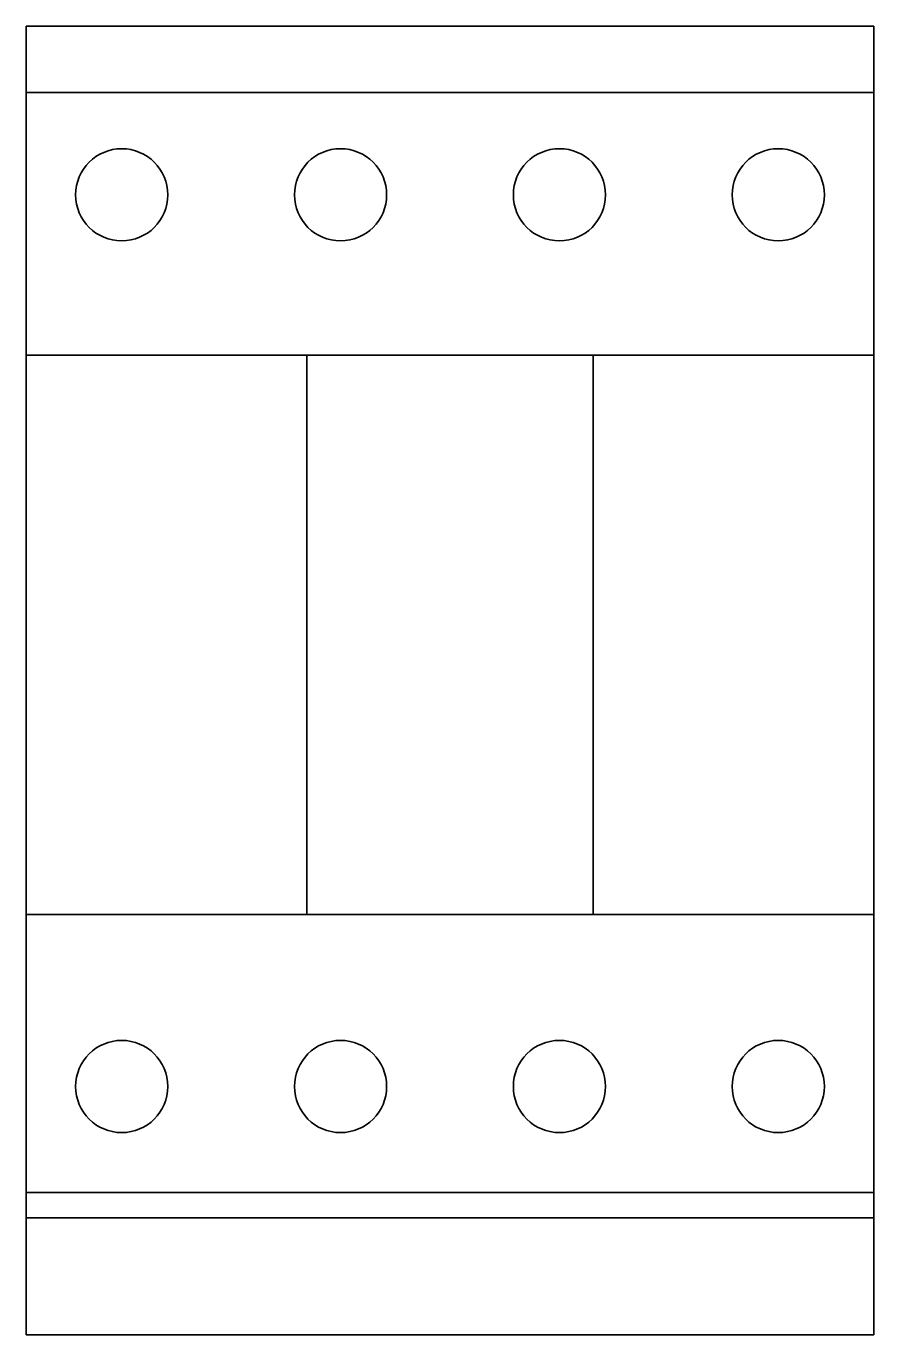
# Model space of a CAD drawing. Header units: inches. Extents: x -0.2 to 45.8, y -71 to 0.
import ezdxf

# ---------------------------------------------------------------- set-up
doc = ezdxf.new("R2010")
doc.units = ezdxf.units.IN
doc.header["$MEASUREMENT"] = 0
doc.layers.add('Layer 1', color=7, linetype='Continuous')

# ---------------------------------------------------------------- blocks, each defined once
blk = doc.blocks.new('block 2')
at = {"layer": 'Layer 1', "color": 7, "lineweight": 35}
for points in [[(110.808, -9.148), (110.808, -10.529), (111.928, -11.649), (113.308, -11.649), (114.689, -11.649), (115.808, -10.529), (115.808, -9.148), (115.808, -7.768), (114.689, -6.649), (113.308, -6.649), (111.928, -6.649), (110.808, -7.768), (110.808, -9.148)], [(122.685, -9.148), (122.685, -10.529), (123.804, -11.649), (125.185, -11.649), (126.566, -11.649), (127.685, -10.529), (127.685, -9.148), (127.685, -7.768), (126.566, -6.649), (125.185, -6.649), (123.804, -6.649), (122.685, -7.768), (122.685, -9.148)], [(134.562, -9.148), (134.562, -10.529), (135.681, -11.649), (137.062, -11.649), (138.443, -11.649), (139.562, -10.529), (139.562, -9.148), (139.562, -7.768), (138.443, -6.649), (137.062, -6.649), (135.681, -6.649), (134.562, -7.768), (134.562, -9.148)], [(146.439, -9.148), (146.439, -10.529), (147.558, -11.649), (148.939, -11.649), (150.319, -11.649), (151.439, -10.529), (151.439, -9.148), (151.439, -7.768), (150.319, -6.649), (148.939, -6.649), (147.558, -6.649), (146.439, -7.768), (146.439, -9.148)]]:
    blk.add_open_spline(points, degree=3, knots=[0, 0, 0, 0, 1, 1, 1, 2, 2, 2, 3, 3, 3, 4, 4, 4, 4], dxfattribs=at)
blk = doc.blocks.new('block 3')
at = {"layer": 'Layer 1', "color": 7, "lineweight": 35}
for points in [[(110.808, -57.527), (110.808, -58.908), (111.928, -60.027), (113.308, -60.027), (114.689, -60.027), (115.808, -58.908), (115.808, -57.527), (115.808, -56.146), (114.689, -55.027), (113.308, -55.027), (111.928, -55.027), (110.808, -56.146), (110.808, -57.527)], [(122.685, -57.527), (122.685, -58.908), (123.804, -60.027), (125.185, -60.027), (126.566, -60.027), (127.685, -58.908), (127.685, -57.527), (127.685, -56.146), (126.566, -55.027), (125.185, -55.027), (123.804, -55.027), (122.685, -56.146), (122.685, -57.527)], [(134.562, -57.527), (134.562, -58.908), (135.681, -60.027), (137.062, -60.027), (138.443, -60.027), (139.562, -58.908), (139.562, -57.527), (139.562, -56.146), (138.443, -55.027), (137.062, -55.027), (135.681, -55.027), (134.562, -56.146), (134.562, -57.527)], [(146.439, -57.527), (146.439, -58.908), (147.558, -60.027), (148.939, -60.027), (150.319, -60.027), (151.439, -58.908), (151.439, -57.527), (151.439, -56.146), (150.319, -55.027), (148.939, -55.027), (147.558, -55.027), (146.439, -56.146), (146.439, -57.527)]]:
    blk.add_open_spline(points, degree=3, knots=[0, 0, 0, 0, 1, 1, 1, 2, 2, 2, 3, 3, 3, 4, 4, 4, 4], dxfattribs=at)

msp = doc.modelspace()

# ---------------------------------------------------------------- linework, layer by layer
at = {"layer": 'Layer 1', "color": 7, "lineweight": 35}
for points in [[(45.817, -71), (-0.174, -71), (-0.174, 0), (45.817, 0), (45.817, -71)], [(-0.166, -3.601), (45.809, -3.601)], [(-0.176, -17.848), (45.819, -17.848)], [(30.583, -48.192), (22.116, -48.192), (15.061, -48.192), (15.061, -17.848), (22.601, -17.848), (30.583, -17.848), (30.583, -48.192)], [(45.818, -48.192), (-0.174, -48.192)], [(-0.178, -63.276), (45.822, -63.276)], [(-0.178, -64.66), (45.822, -64.66)]]:
    msp.add_lwpolyline(points, dxfattribs=at)

# ---------------------------------------------------------------- block references
at = {"layer": 'Layer 1'}
for name in ['block 2', 'block 3']:
    msp.add_blockref(name, (-108.302, 0), dxfattribs=at)

doc.saveas('drawing.dxf')
